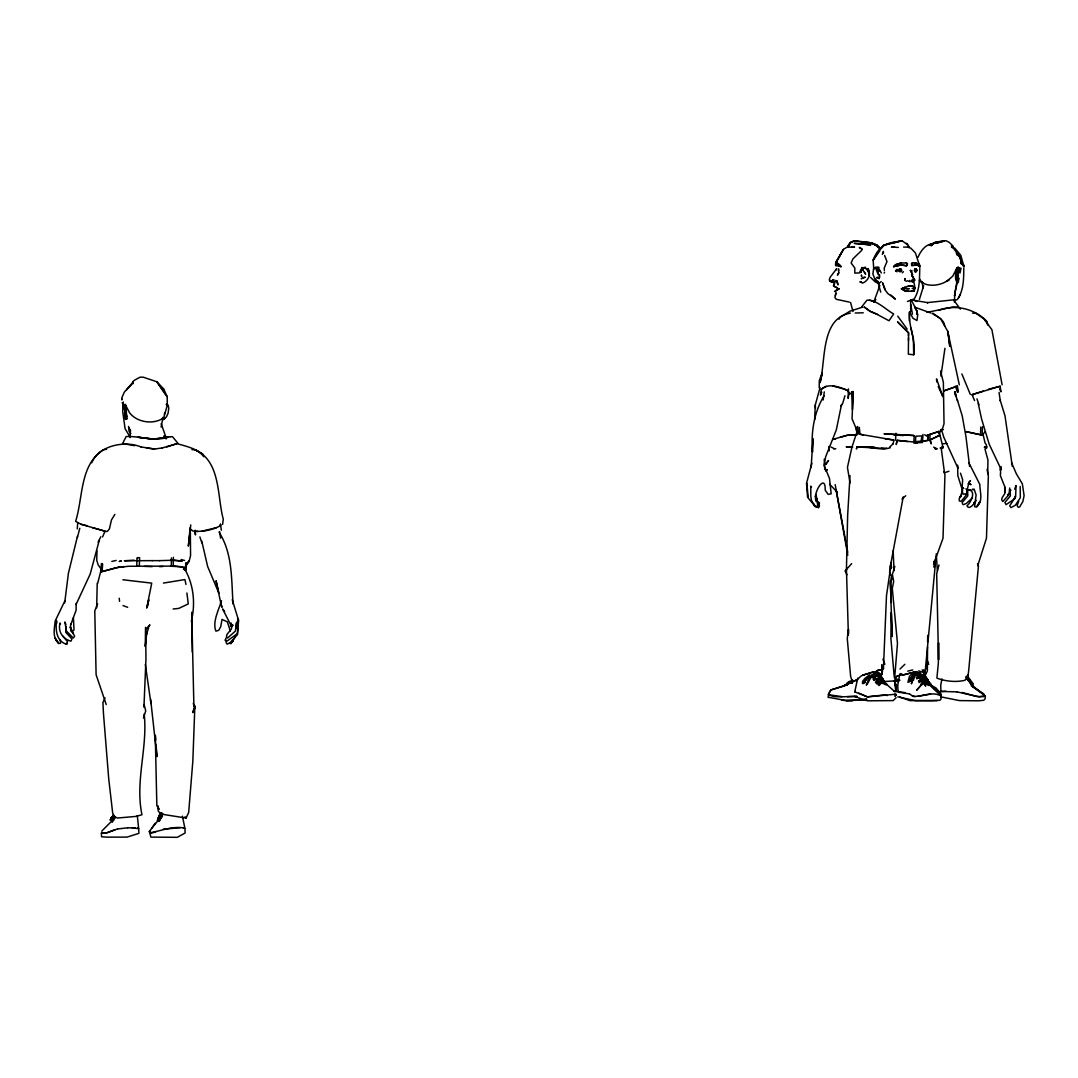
<?xml version="1.0" encoding="UTF-8"?>
<svg xmlns="http://www.w3.org/2000/svg" width="1078" height="1078" viewBox="0 0 1078 1078"><rect width="100%" height="100%" fill="white"/><g stroke="black" fill="none" stroke-linecap="round" stroke-linejoin="round"><path stroke-width="1.5" d="M65.825 626.305L65.798 632.422L71.943 638.984L70.932 641.194C62.713 638.89 57.66 631.519 60.031 622.99L60.381 624.175M911.018 328.184L913.403 338.762L913.699 354.783L908.35 354.19L908.552 332.832L897.678 321.999L908.552 332.832L908.471 335.622M829.184 447.949L829.157 450.873L828.861 446.481M848.494 633.756L848.521 629.471L847.268 638.459L850.609 676.202L852.038 680.959L853.911 681.404L852.038 680.959C857.145 683.102 859.274 674.841 864.394 674.882M76.174 603.505L76.093 610.269L70.852 624.458M171.321 565.317L171.402 557.973M197.867 531.508L195.293 531.265C203.89 531.791 212.811 529.756 220.451 525.741L220.464 524.258M819.213 387.864L819.293 380.777L822.096 373.028M927.552 647.016L927.376 670.947L925.773 674.437M927.606 642.03L927.686 635.387M883.394 253.236L883.421 251.43L882.289 254.408M987.744 474.333L987.933 459.983L984.955 448.987L986.855 447.882L986.639 446.683L984.308 447.262L986.505 446.939L986.397 444.837L985.076 442.991L983.271 435.364L966.063 431.631L983.271 435.364M173.248 565.613L173.383 557.245M908.485 340.446L908.538 337.737M920.14 675.219L920.167 673.265L915.262 671.81L903.162 674.949L900.278 674.141L903.162 674.949L915.262 671.81M96.993 550.858L96.737 560.21L98.138 564.845L102.006 570.289M919.763 268.126C919.426 278.555 920.086 289.928 914.104 298.983L907.433 301.476M856.242 430.648L856.336 427.292M136.785 565.654L137.014 558.35M929.815 440.619L930.004 434.609M963.799 268.126C963.665 278.811 963.813 290.373 957.399 299.509L954.407 300.493M980.576 433.599L980.791 427.077M96.656 607.79L97.222 583.279M125.493 409.936L125.466 414.855L125.237 413.467M139.318 566.098L139.601 557.73L137.216 557.69M236.311 624.175L235.759 628.851L236.917 621.966L236.203 623.515M848.453 388.956L848.103 398.388L849.127 393.066L847.968 390.775C840.153 387.015 828.564 382.703 821.328 389.225L820.493 395.114L821.786 392.19M1014.897 498.656L1014.977 496.352M890.28 570.006L890.468 565.02M956.415 272.896L956.429 279.162M143.94 707.262L145.948 659.022L145.638 627.342L145.22 646.423L146.756 633.136L146.002 635.589M814.658 419.719L815.278 404.951L820.088 387.528M928.037 440.417L928.252 435.458M982.166 434.178L982.489 426.753M220.424 525.768L220.491 524.285L221.34 530.187M957.062 271.952L956.819 278.838L959.231 267.883L957.56 269.406M838.671 271.858L838.657 268.745M70.649 624.256L70.622 628.973L73.102 633.77L70.191 626.965L74.625 636.357L73.304 638.041L66.445 631.061L64.882 621.966L65.906 624.499M850.003 475.708L847.645 515.527L846.432 570.006M100.928 571.434L101.386 563.727L102.14 563.511M895.535 440.215L895.953 433.275M811.114 467.475L813.014 438.719L812.489 452.086C810.993 432.44 813.769 412.712 824.131 395.653M77.279 528.894L77.697 522.776M922.997 434.421L922.431 442.506L914.144 442.829M862.467 683.614L862.575 681.444L864.92 678.412L869.542 674.841M102.154 570.693L102.653 564.131L101.898 564.373M927.808 438.49L927.942 436.725L924.668 434.798M898.863 679.881L894.632 678.21L897.475 643.458L892.288 588.453L893.689 581.473L892.368 574.385L894.834 566.408M125.587 409.195L124.63 413.224L124.994 418.183L125.506 419.369L126.652 419.248L126.544 415.677L126.625 418.682M913.699 442.788L914.225 436.361M915.411 441.603L915.869 436.186L921.892 435.943L921.084 441.32L916.502 441.495M985.319 696.038L985.049 699.002L983.702 700.269L978.622 700.808L959.407 700.592L940.932 696.86M912.204 288.405L914.44 288.81L914.238 290.939L906.059 291.303L901.464 288.85L908.579 285.859L912.392 285.845L914.952 287.866L914.238 290.858L911.166 291.397M967.492 678.089L967.694 679.396L967.141 678.574M880.295 675.731L882.114 674.397L882.586 669.182M961.037 268.206L959.999 273.084M874.271 673.615L869.919 675.866L863.303 682.428L863.707 681.862M130.061 437.601L130.492 430.122M190.132 528.018L188.34 546.142L190.766 524.892M236.271 625.402L235.287 631.196L227.498 638.041L226.461 636.936L226.919 634.47L231.406 629.013L231.743 624.539L232.835 625.2L230.463 624.378L222.62 608.962L224.628 611.455M913.713 354.729C916.03 339.974 908.323 326.486 909.509 311.96L913.012 318.293L916.96 320.557L917.836 314.116M185.847 570.451L186.656 562.986M909.374 321.042L909.495 311.973M938.601 659.52L938.588 642.757L938.345 663.064L936.903 678.129C945.352 681.35 956.105 682.495 964.985 680.258L967.99 676.526L968.799 669.344L978.447 566.017L977.53 563.659M64.693 602.885L68.413 573.267L77.481 536.224M924.695 676.647L925.167 674.478L923.725 669.883L924.695 676.647L935.165 566.017L933.683 561.463M882.114 674.397L881.871 664.749L881.993 669.573M954.394 301.988L954.798 293.512M927.862 682.024L925.059 676.809L925.234 677.671M940.919 376.155L944.948 348.288M838.576 270.672L838.536 269.931M823.12 400.019L824.293 391.866M891.304 562.608L886.493 595.635L883.408 669.02L883.246 665.719M123.364 404.237L123.714 408.912L125.398 409.64M101.628 567.783L97.64 583.454M896.883 440.659L896.249 444.513L897.219 440.619M824.131 465.548L825.64 456.802L836.299 429.974L841.554 404.385M922.081 677.186L921.42 675.785M222.594 524.38L223.294 519.219C216.961 496.406 221.098 461.519 195.051 449.728L191.897 449.647M903.216 496.891L890.212 567.136M899.78 674.208L897.745 685.258L898.068 692.116L909.441 693.909M928.63 682.63L927.659 681.202M161.121 427.077L162.94 417.455M958.086 272.936L957.79 274.486L960.026 268.665L958.261 267.101L956.563 268.624L957.924 267.304M941.943 678.924L940.73 685.258L940.919 691.537L945.824 691.2M934.06 567.136L936.256 556.032M967.209 491.312L966.562 494.546L963.759 498.238L961.037 501.364L959.299 500.947L959.204 498.696L961.266 495.489L960.08 497.254L962.627 490.45L962.277 487.162M934.37 566.92L935.259 562.608M193.905 706.521L191.763 613.881M836.043 292.246L834.924 297.582L836.326 299.307L849.289 302.096M191.305 621.332C195.697 603.505 193.676 584.101 184.23 568.187L182.519 566.92L175.35 566.098L128.592 566.26L116.599 567.58L101.009 571.879L118.998 567.203M957.722 281.547L956.712 282.49L954.515 295.898C955.351 288.473 958.14 282.018 958.315 274.823L958.315 282.449C954.178 282.53 955.364 271.252 957.102 267.721L952.777 276.089L947.01 281.25L949.354 279.404C941.822 285.387 928.684 287.839 920.612 281.574L919.803 279.121M122.218 399.507L121.908 397.539L124.266 392.257L132.917 382.245L132.702 383.97L132.675 381.922L134.427 380.238L140.073 377.192L143.266 377.192L156.876 381.787L167.211 396.771L167.292 405.261L163.708 417.765C153.804 425.001 136.919 422.576 129.522 412.685L125.115 404.237M854.76 691.833L857.751 678.129M930.853 684.853L930.651 683.371L928.751 682.387M1009.736 487.984L1009.008 494.506L1002.863 501.526C998.929 498.09 1006.515 494.735 1005.073 490.45L1005.019 492.417L1004.696 487.175L1005.302 488.024L1000.397 475.721L1000.802 466.612M874.972 447.383L856.916 446.939L856.458 448.987L856.902 447.262C868.019 445.174 879.217 451.17 890.159 447.842M1000.02 469.981L1000.761 466.787M893.096 443.934L893.891 440.215M811.896 463.176L806.519 483.267L807.557 497.133M923.603 679.881L923.806 679.073L924.654 679.719L919.521 675.165L915.748 674.882M927.754 681.727L927.606 680.218M822.002 374.726L820.008 382.703C825.964 361.197 820.291 318.226 850.367 313.132M125.668 414.909L123.552 404.398L124.886 405.921M835.383 295.574L835.868 293.647M938.965 564.993L936.674 573.846L938.534 659.696M971.13 682.886L970.739 683.789M884.553 272.222L884.149 273.084M917.944 257.373C920.72 250.918 925.786 243.507 933.777 243.884M1010.059 491.42L1009.412 493.778L1007.512 494.64M162.064 813.284L162.306 814.766M899.537 270.308C902.178 268.772 899.375 271.696 899.941 270.955M102.558 536.925L105.024 531.198L92.304 527.627M844.963 395.72L842.659 403.522L840.773 406.406M853.116 681.404L852.253 682.67L852.59 680.178M913.497 280.563L913.228 282.369L914.548 279.323L912.729 277.073L913.605 278.555M913.443 680.218L914.966 675.165L918.267 674.437M919.386 299.455L923.671 285.549M143.468 718.002L145.732 710.901L144.102 704.513M977.679 565.815L986.478 538.205L988.351 475.897L987.044 469.415M114.349 817.798L114.052 818.741L114.955 818.418M879.823 285.549L873.692 302.244M79.799 528.328L77.4 537.504M146.231 635.09L148.656 627.679M857.172 431.065L858.411 433.356L857.374 430.688L852.011 446.898L847.443 467.326L850.016 483.011M835.76 262.938L835.922 265.794L836.541 264.945L841.056 266.67C840.341 264.689 834.52 260.297 835.544 265.255L841.123 266.697L837.067 263.005M861.349 270.955L860.77 272.68L862.05 268.206L865.526 267.182M834.763 283.393L834.197 284.781M831.933 281.547L832.351 280.401M933.575 564.495L943.021 538.205L944.948 474.468L943.816 471.571M238.103 622.046L237.861 622.707L237.645 618.839L238.602 620.241L237.51 634.632L229.978 642.798L227.081 644.159L226.03 642.313M912.783 679.922L911.368 683.829L914.306 674.397L917.365 673.494M961.172 261.402L961.589 264.231L961.199 259.879L959.083 255.742L951.483 245.73L951.645 247.455L952.939 247.118L952.885 245.851L949.273 242.402L945.891 240.677L935.906 243.264L944.234 240.933L942.94 240.677L934.316 242.819L931.19 245.69L934.316 242.819L937.779 242.2L935.152 242.321L929.249 244.989L932.389 244.436M162.482 813.688L161.323 816.693L151.594 828.389M910.614 679.76L911.597 677.186M97.613 603.734L94.783 610.983L96.104 674.734L106.237 704.554M121.76 399.844L122.245 398.604M881.252 281.547L879.325 283.11L875.323 280.267L872.884 274.001L873.571 268.867L875.525 267.101L877.249 267.357L879.608 270.955M836.205 269.931L836.73 268.624L830.127 277.275L829.305 279.822L831.407 281.749L829.521 280.523L830.666 281.547L834.278 282.894L834.116 284.538M91.738 462.785C98.96 445.497 124.603 440.242 141.029 446.939M221.542 600.716C218.847 609.663 212.137 622.195 215.937 631.156L218.713 630.334L220.721 626.722L222.028 619.419L227.364 621.844L230.355 631.277M162.36 813.782L159.274 821.166L161.956 815.453M112.624 820.547L112.597 821.894M852.334 679.841L852.132 681.727M818.822 504.477L819.388 503.21M76.026 604.583L90.188 574.089L99.351 539.997M847.335 696.698L857.05 696.455C852.092 695.485 821.301 700.484 830.963 689.933L843.885 685.716L851.027 682.104M869.582 677.995L866.335 685.136L869.757 677.631L874.703 673.777M105.051 697.978L102.922 702.533L103.488 713.811L108.716 778.747L112.691 813.162L114.713 816.774L117.421 818.04L135.99 816.41L141.973 814.725C134.844 781.105 147.969 747.391 144.156 713.879M1014.654 498.198L1009.709 505.798L1010.975 507.644L1015.409 505.178L1020.34 497.672L1020.179 486.474M146.702 608.154L151.728 583.131L122.905 579.762M159.355 816.45L157.307 820.708L160.676 813.755M170.23 436.765L172.493 436.684L177.776 443.085M818.337 503.736L819.455 505.798L818.337 507.644L814.254 505.178L808.244 498.117L806.87 483.348L807.435 486.178L807.045 485.531M1018.697 501.162L1017.147 505.582L1018.211 507.266L1019.559 507.064L1022.887 501.486L1024.1 495.624L1022.362 483.928L1016.311 473.714L1011.528 462.637M98.085 542.274L100.806 536.736M160.218 813.001L157.967 818.862L161.04 813.324M65.017 600.567L55.194 620.982C54.547 628.258 52.054 636.95 58.279 642.879L55.261 638.365L58.616 643.579L60.53 643.216L60.274 639.928M161.336 813.863L158.062 818.539L159.813 816.275M122.528 443.691L126.166 436.523C140.288 435.984 154.275 441.71 168.37 437.21L153.534 439.137L137.62 437.21L153.049 439.231L170.297 436.644M958.504 297.905L960.417 294.307M234.991 637.26L231.002 643.701L229.331 643.256M838.576 272.977L837.431 275.146L839.034 272.64M114.767 816.531L111.896 821.908L113.662 819.549M164.301 414.195L165.163 412.604M836.366 262.224L843.427 249.382L849.329 245.73M819.455 505.798L818.337 507.644M885.483 683.951L879.85 674.397L876.791 673.494M111.842 818.377L113.311 815.79M867.251 684.193L870.539 678.129L876.198 673.575M836.245 261.779L843.427 249.382L836.043 262.021M839.021 319.209L840.22 317.121L850.043 311.138L862.669 307.122M114.888 514.368L111.465 519.946L109.417 528.894L107.396 531.36L104.93 531.521M225.962 638.122L225.275 640.507L227.135 641.033L237.335 633.648L238.4 619.783L232.215 599.691M110.859 820.142L111.411 817.636L113.392 815.305M828.591 694.326L830.963 689.933L844.047 686.08L847.699 684.314L848.076 682.67L847.254 683.29L852.294 683.169M976.142 500.34C975.186 502.685 968.974 510.932 966.993 505.798C971.736 501.742 976.897 489.223 966.979 489.83M874.029 302.096L875.74 299.455L873.921 301.921M113.284 814.928L110.697 819.684L111.56 819.024M125.061 414.046L124.994 418.183L124.873 415.273L126.059 414.693M1014.694 489.223L1016.015 485.531L1015.651 496.85L1013.01 500.003L1006.057 504.639L1004.912 502.469L1010.382 495.907L1010.126 489.789M160.811 813.513L159.045 816.113L160.784 813.661M160.945 813.984L159.072 816.733L161.821 812.947M184.944 828.497L185.093 833.011L177.304 837.323L150.866 837.107L149.424 831.502L155.178 823.255M847.753 247.078L850.084 243.722M921.596 684.934L923.401 683.29L927.242 683.048L926.474 682.347L927.026 683.789L927.403 682.886C924.452 678.992 920.221 685.621 920.706 684.314M879.85 250.716L873.18 260.243L873.759 269.473M881.764 247.994L883.664 245.272L890.051 243.466M183.462 569.117L189.243 560.951L190.577 555.372L190.307 527.977M847.631 246.256L850.38 242.402L854.194 240.677L871.293 242.819L876.832 244.949L879.837 248.196M938.722 433.774L942.63 428.33L944.032 423.694L943.358 382.218L940.515 370.98M111.735 817.879L110.064 820.088L111.182 818.202L111.33 818.984M850.38 242.402L847.631 247.158L854.558 247.118L851.836 247.105M889.835 569.696L891.802 567.122M111.344 818.781L113.716 815.669M911.907 270.511L911.948 271.292M113.581 815.642L110.913 818.66L113.5 815.332M146.864 628.676L149.882 624.876L147.942 627.288M864.92 681.363L867.628 677.995M851.674 563.632L845.071 570.976L846.958 574.79M982.961 434.313L985.022 431.82M914.966 268.948L914.265 270.308L914.966 271.656L916.327 271.656L916.987 270.308L916.327 268.948L914.966 268.948L914.966 271.656M839.115 288.769L834.52 291.478M912.5 672.955L909.414 676.485L907.905 682.347M915.37 269.648C914.791 272.518 917.203 269.46 915.721 269.527M110.913 818.66L113.662 815.547M821.342 389.252L826.179 386.247M186.373 564.144L189.243 560.951L186.467 564.36M911.503 263.787L912.311 262.924L916.354 263.005L919.48 264.622L919.938 266.67L916.745 264.945L911.907 265.794L911.489 263.76L912.298 262.938M905.965 281.345L907.555 280.806L910.048 281.708L909.697 280.401M899.672 269.931L900.615 269.648M126.611 389.71L131.489 384.63M902.326 272.801L903.391 271.696M968.974 482.284L970.456 480.775L968.852 482.486L966.454 493.778L962.991 494.223L961.94 489.911L962.667 479.791L960.511 473.175M826.247 470.601L827.23 469.617L825.748 471.059M896.114 697.682L893.177 700.592L867.467 700.808L854.504 696.496M957.992 270.672L959.056 268.624L957.048 277.437L958.719 278.838L958.288 282.072L958.005 278.38M900.009 669.02L904.846 664.304M925.692 679.032L926.029 677.954L924.129 677.388M889.552 447.181L893.002 443.893M972.45 497.793L966.387 503.453L963.368 504.679L962.438 503.911L962.263 502.469L967.801 495.907L967.572 489.789L969.028 490.409L965.875 488.873M101.844 831.003L113.392 819.469L113.742 820.304M862.104 267.425L859.274 272.963L854.76 273.084L854.841 268.045L851.108 262.992L852.994 258.814L861.861 250.204L861.699 248.964L859.314 247.455L862.157 249.072M902.003 499.141L905.736 495.745M855.42 691.254L854.76 691.86L867.359 696.86L896.074 694.205L894.956 696.334L896.397 695.014L894.686 694.111M894.807 678.129L897.031 676.202L894.632 678.21M918.874 676.607L917.378 678.291L916.287 677.671L917.917 675.785M853.574 680.501L848.844 683.708M868.504 678.129L877.222 673.454M897.071 269.325L896.249 270.106L897.475 269.85M849.424 394.427L851.97 392.5M149.424 831.502L150.462 830.72L149.438 831.529L149.734 832.849C160.568 831.044 171.51 826.152 183.125 827.796M895.899 691.2L895.858 685.136L894.511 680.973M874.878 673.696L873.463 674.06M909.199 682.024L911.341 680.501L913.901 674.922L915.963 673.777M857.549 679.881L856.646 680.501L856.107 679.719M863.491 683.573L865.472 682.266M818.31 504.639L819.509 503.089L815.588 499.518M852.388 681.094L844.047 686.08M816.289 501.526L817.394 499.357L815.251 496.203M843.885 685.716L852.038 680.878M874.527 674.019L875.215 673.615M924.466 680.501L924.803 679.558L922.094 678.534L918.51 681.08C919.723 682.01 924.479 679.571 923.9 678.089L919.763 674.68M898.109 681.525L895.697 681.04L894.161 676.202L890.9 638.459L891.183 612.547M162.131 815.669L160.258 816.733L160.501 818.337L159.49 818.458L160.582 817.959L160.703 818.781M160.838 817.555L162.495 816.612M877.155 267.843L879.028 267.506L877.829 267.142L881.373 272.963M915.613 672.915L913.053 674.262L909.037 680.959L909.765 680.824M159.975 818.903L158.021 819.886L157.887 821.369M162.495 814.267L161.498 814.766L162.549 814.685M895.805 270.632L897.57 269.769M850.865 242.604L854.517 240.933M835.477 290.858L839.088 288.81M162.32 814.025L161.35 815.372L162.589 815.089M203.823 456.762C197.773 448.502 186.359 446.44 177.061 443.637L162.266 447.963M177.061 443.637L166.78 446.912M896.936 676.283L902.111 674.262M999.656 388.996L1000.977 391.826L1000.155 386.247L972.046 394.656L974.552 400.571M983.23 391.112L971.979 394.669L973.245 394.993M216.597 527.627L201.923 531.198M115.09 829.683L106.358 832.971L101.467 833.146L101.992 832.283L101.494 833.132L106.372 832.984L117.502 828.955M872.425 301.382L875.336 300.358M944.153 390.775L957.372 386.22L957.682 392.379L957.062 386.099L944.18 390.815M835.652 438.773L832.782 439.433L847.012 435.323L857.05 434.663M952.09 247.414L952.939 247.118M948.95 471.248L944.49 472.743L941.31 448.987L943.196 447.882L943.263 446.764L940.178 448.003L942.846 446.939L939.073 431.267M1000.155 386.247L988.418 389.252M915.626 271.858L916.947 270.308L915.626 268.745M927.43 683.614C927.686 682.617 925.786 679.558 927.781 681.983L924.102 674.127M968.691 679.275L970.968 683.169L966.535 676.027M892.355 243.264L893.837 242.819M155.582 832.081L150.704 833.146M900.224 268.745L898.958 269.527L899.47 271.656L901.451 271.09L901.451 269.527L900.197 268.745L898.971 269.527L898.971 271.09L900.925 271.656L901.626 270.308L900.898 268.948M903.566 247.078L909.185 247.118L907.272 243.722L906.248 243.345L907.406 244.666L901.976 240.677L890.671 242.819M877.249 673.939L879.742 674.922M840.193 437.25L846.998 435.364L857.037 434.636M873.274 671.971L862.71 675.192L873.261 671.958L877.357 672.2L874.918 671.81M926.891 682.509L927.727 682.307M166.322 404.6L167.157 404.398L166.457 404.56M907.689 671.149L912.77 669.923M901.019 263.005L895.71 264.649L893.568 266.697L901.154 264.945L906.571 265.794L907.406 263.787L906.328 262.924L901.006 263.019L895.778 264.622L893.595 266.67L901.154 264.972L906.558 265.767L907.433 263.76L906.315 262.938M904.819 287.125L901.464 288.85L904.658 290.858L908.646 291.397M909.441 693.882L913.106 696.415C922.162 696.819 931.998 691.133 940.744 695.768L939.504 694.933M111.816 561.449L116.168 560.439M917.971 696.334L930.516 694.111M876.454 670.826L880.699 669.923L876.508 670.785L880.564 669.923L882.383 671.109M884.769 448.448L886.507 448.084M938.601 310.424C955.014 303.834 975.415 308.86 987.205 321.756L987.61 325.004M936.149 449.027L934.869 448.65L937.334 448.785M161.404 817.515L159.288 818.202L159.571 819.32M896.519 680.784L884.822 681.498M162.293 447.936L154.599 449.027L141.016 446.952M832.512 279.943L833.86 279.701M917.23 674.397L915.101 674.963L914.926 676.068M163.425 583.077L184.917 579.56L185.968 584.438M884.674 694.906L867.372 696.833L858.896 693.141M920.504 441.603L927.875 440.376L923.011 441.158M119.038 567.203L124.051 566.597M117.502 828.995L127.73 827.769M904.55 288.392L901.477 288.81L909.414 288.688M832.095 281.008L835.463 281.91L835.14 280.401M865.526 699.555L846.23 700.592L828.173 697.237M163.304 829.198L180.147 827.715M106.493 449.337L103.313 449.728C79.57 465.103 83.235 497.362 75.622 521.348L81.039 524.299L104.97 531.184M859.961 700.067L866.604 699.231M835.8 448.785L833.712 449.027M230.355 626.022L232.147 626.682M908.579 285.845L912.392 285.859L914.926 287.907L914.09 282.773M860.257 700.026L866.685 699.285M915.653 442.02L919.857 441.589M846.23 700.592L858.708 700.174M855.662 680.339L856.498 680.258M943.034 443.772L946.861 443.408M974.323 489.223L972.194 489.425L974.377 489.87L976.102 494.964L974.62 506.7L976.735 507.064L979.767 501.849L977.14 506.364C983.432 500.165 979.754 491.784 979.835 484.467L968.799 462.637M899.092 680.42L896.451 680.663L899.928 680.258L896.694 681.242L897.57 681.404L895.697 681.04M917.122 443.112L915.222 443.071M926.986 312.377L952.669 307.095L957.709 307.095M968.435 490.247L970.779 490.045M878.354 269.81L879.163 270.012M984.847 446.939L986.639 446.683M894.134 691.281L895.899 691.173L895.858 685.136L894.336 680.474C897.192 690.917 896.626 699.501 894.484 680.959M940.905 691.456L956.846 691.86M134.144 560.196L124.361 560.762L152.308 560.641M170.998 560.277L182.263 561.099L175.175 560.196L159.477 560.641M159.544 566.637L162.818 566.516M159.477 560.641L152.308 560.641M171.186 566.219L182.519 566.92L183.826 567.58L184.567 569.912M855.204 313.011L863.249 312.795M940.622 429.677L943.398 429.61M856.916 446.939L884.782 448.488M127.73 827.796L135.276 827.891M937.456 700.592L909.899 700.633L899.793 697.048M908.107 247.414L909.185 247.118M912.392 279.701C916.071 279.835 910.91 283.945 911.489 280.361M846.297 446.764L852.321 446.858M894.78 247.185L891.452 247.118L898.351 247.414M122.757 443.57L134.669 445.686M972.545 313.119L975.833 313.213L983.85 318.832L991.908 329.693L1002.109 384.833M144.614 566.381L152.2 566.637M846.5 446.939L852.738 447.127M852.536 700.808L842.039 700.269M101.413 833.213L101.548 836.784L107.099 837.148L127.056 837.107L138.873 833.375L138.698 828.739L131.92 827.715M881.346 448.246L884.068 448.408M874.231 447.343L865.513 446.683M914.44 288.85L913.093 288.486M876.252 672.712L879.405 672.955L882.774 679.194M907.743 441.562L896.909 440.336L914.899 442.142M900.548 435.364L893.905 434.757L903.216 435.579M154.599 449.027L146.473 447.963M70.649 631.021L73.439 630.738L74.018 629.714L73.412 617.802M863.222 434.879L860.001 434.259L893.702 440.04L885.092 438.773M173.127 608.989L178.719 608.437L188.259 603.923L186.912 592.994M905.116 692.682L897.934 691.537M914.333 262.816L919.453 264.649M841.878 696.617L829.979 694.906M956.846 691.833L979.242 696.86L984.726 695.795L983.608 694.906L984.726 695.795L983.81 696.631L976.506 696.469L962.102 692.48M914.979 696.631L912.028 695.566M856.188 241.162L869.501 243.035M906.099 288.405L908.377 288.729M195.509 531.36L192.868 530.942L190.254 529.015M869.326 300.129L874.797 301.193M913.026 300.129L927.969 302.716L927.269 302.622L953.585 299.832L960.363 309.13M897.785 696.86L915.411 700.592L932.268 700.633L939.908 700.269L941.067 699.002L940.811 695.836M833.078 386.086L844.815 389.212L847.901 390.802L849.127 393.066M833.873 448.408L831.084 447.141M81.039 524.258L87.062 525.741M936.351 448.408L933.629 447.141M181.037 559.536L184.54 560.439M897.192 271.696L895.548 271.171M1009.52 489.83L1011.002 490.247M884.405 694.717L887.207 695.593M951.605 247.158L954.771 248.115L960.767 255.257L964.015 266.67L963.584 264.649M907.636 247.145L910.789 248.115L915.411 252.912L919.911 266.697L918.389 265.255L911.489 265.201M871.091 243.466L876.832 245.272L880.942 248.641M183.112 827.769L184.904 828.376L182.425 816.167M968.165 483.726L971.076 484.669L969.162 483.24M837.431 287.866L833.334 285.845L838.617 288.85M930.732 312.984L914.508 307.082L916.893 311.299L916.933 314.453L916.879 311.286M871.172 243.264L876.63 245.272L879.729 248.385M123.04 605.593L127.676 607.305M918.739 670.826L923.55 672.672L922.256 669.842M161.875 419.207L163.573 419.369L166.497 416.795L168.087 413.265L168.747 408.292L168.262 405.382L166.511 403.617M847.052 684.934L847.092 683.088L849.06 681.768L852.375 683.048M916.933 671.971L920.194 673.292L924.897 680.676L939.693 694.488M962.344 487.741L963.543 488.24L961.495 487.296L957.83 475.721L957.668 466.99M923.361 283.11L919.305 280.267M914.05 300.25L916.866 301.449M927.498 681.444L928.63 681.943M883.232 681.444L884.364 681.943L882.262 682.104L879.176 685.46C876.306 684.773 880.672 682.334 881.265 681.323L884.539 681.687L884.216 682.805L883.057 682.266M876.832 245.272L871.293 242.819L862.4 242.2L871.293 242.819L874.986 244.976M232.835 625.2L231.474 624.539L232.147 626.143L231.042 623.003M967.774 679.477L968.084 680.501L967.613 678.897M962.587 265.201L964.015 266.67L963.867 265.794M928.562 683.29L930.274 684.193M879.419 284.04L875.147 281.789L870.552 277.396M877.802 314.763L889.027 320.759L893.662 313.954C885.415 309.426 877.047 299.98 866.995 300.169L861.942 306.57L862.481 307.217M878.664 283.379L876.454 281.25L875.673 278.474M195.051 449.728L202.745 453.946M226.245 641.154L225.342 639.726M957.358 386.261L957.736 391.961L955.27 386.22M877.627 672.915L879.958 674.262L881.13 676.93M137.634 828.052L138.671 828.659L137.283 815.561M971.224 685.716L983.944 694.003M932.214 313.509C937.375 316.689 944.139 319.277 944.719 326.27M930.22 684.57L935.421 687.724L940.568 693.383L935.421 687.724M919.453 673.615C923.078 673.696 932.295 688.478 926.945 681.363M919.291 673.858L924.547 678.129M919.372 673.777L925.086 677.712L928.576 682.145M972.585 686.686L983.5 694.488L970.86 684.341M932.834 313.213L940.663 318.832L947.926 331.674L949.772 346.348L947.926 331.674M919.345 674.06L925.005 678.129M970.375 683.331L972.599 685.379L970.779 682.805M876.212 245.69L880.12 248.843M933.588 688.101L936.027 690.19L926.218 680.178L929.223 683.465M894.956 691.874L882.033 680.178L879.459 675.663M912.244 276.13L913.457 277.814L911.57 274.243L912.85 277.275L912.5 276.534M125.681 411.001L123.391 407.066M890.927 295.022L895.4 299.145L887.773 293.486L884.728 289.376L882.559 282.773L885.334 289.874M968.367 679.841L970.025 682.67L969.445 681.862M921.65 282.113L920.316 280.806M877.276 268.624L875.605 268.045L878.247 274.647L878.071 269.891M829.71 484.332L837.336 492.269M129.198 435.499L125.088 428.721L122.744 411.702L122.986 404.641M864.462 272.438L865.621 274.162L863.074 270.228M922.054 674.841L927.619 683.169L927.269 682.428M968.61 677.712L973.488 684.193M921.784 675.044L925.301 679.275L922.404 675.825M897.731 316.164L907.164 329.086M923.725 683.317L925.8 686.08L924.398 684.314M967.168 676.836L970.24 681.444L968.839 678.817M126.234 418.304L126.665 418.843L126.139 418.062M965.538 676.984L973.434 686.699M130.829 433.572L129.05 431.348L128.552 426.389M185.025 816.733L186.036 818M879.81 275.186L879.284 274.486L879.069 278.757L879.823 276.628M879.783 675.165L883.583 680.218L879.581 674.72M860.028 281.547L862.535 283.11C868.262 281.048 871.563 273.879 867.83 268.624L869.178 271.575L867.75 268.584M924.318 677.995L927.498 682.266M968.138 677.712L971.925 683.573M923.913 674.397C925.126 672.874 934.343 694.448 927.673 680.218M919.224 677.321L922.701 682.104L917.755 674.599M811.505 487.121L810.791 486.138L810.818 496.608L811.599 500.744L815.022 506.242L813.594 503.992C813.944 506.269 816.841 508.937 817.744 505.582L816.113 494.506L816.167 500.947C812.206 493.454 825.735 472.016 825.196 490.207L828.227 494.425L831.178 493.778L829.534 478.592L824.387 466.127M968.017 678.129L970.914 682.266M165.675 438.436L163.896 435.97L165.729 438.611M911.328 300.007L917.108 311.205M193.245 703.543L195.118 707.491L192.692 712.585L194.862 705.807L192.841 761.068L188.677 812.421L186.117 818.04L164.543 814.645L159.746 812.92L158.237 810.912L157.631 805.697L159.018 809.43L156.849 805.535L155.272 735.479M924.695 676.364L927.215 679.922M962.075 264.312L960.956 262.089L961.522 263.692M970.321 394.427L961.859 373.945M166.43 438.759L161.188 423.641M856.74 429.879L852.065 418.857L853.129 391.462L852.469 409.627L851.593 391.651M926.191 679.76L924.911 677.348L926.474 680.824M62.928 636.141L67.51 641.693L66.418 644.199C56.002 641.033 55.571 629.444 56.501 620.524L56.851 623.03M883.151 679.922L885.321 684.193M925.005 678.695L926.595 681.862M956.294 253.236L957.372 255.405M889.485 572.256L891.371 576.07L891.641 579.762L891.681 577.134L890.415 583.494L892.085 636.613L891.425 613.611M925.059 676.809L926.716 680.178L925.153 676.93M219.05 532.168C232.794 553.715 231.312 579.573 233.064 603.99M1001.192 469.523L989.2 444.217L981.627 419.113L978.204 403.482M970.254 682.509L970.779 683.614M957.884 468.068L943.937 437.574L941.835 430.836M938.237 386.476L942.913 396.744L936.512 378.863L936.782 381.976M879.675 674.599L880.874 677.348M884.58 255.405L886.978 261.604L884.216 268.045L884.378 270.416M201.869 542.921L199.888 536.925M1000.195 400.194L1005.019 415.906L1012.309 466.37M129.117 427.818L130.249 430.674M954.785 391.745L957.52 400.989M882.922 659.13L884.863 664.304M929.937 440.282L931.284 443.893L930.368 440.242M928.737 664.304L926.81 659.13L927.12 669.02M960.646 259.987L959.083 255.742L961.172 260.081L961.589 264.231M122.232 402.512L123.525 406.258M976.991 398.833L978.945 404.843M940.717 694.286L940.946 695.014L940.717 694.205M184.23 568.187L184.554 569.871M124.563 406.406L124.172 405.139L125.291 414.329M957.291 399.709L962.236 415.906L965.969 436.752L969.594 466.37M954.529 392.001L955.89 396.556L955.297 391.92M883.408 680.541L883.825 681.983M877.573 280.94L880.753 292.165M868.652 272.801L869.447 275.672M850.529 302.46L853.008 311.475M125.978 406.783L125.776 406.042L126.328 411.809M921.73 281.52L923.253 287.853M201.721 540.9L207.65 566.502L218.955 593.318L216.058 580.732L221.286 605.472M947.724 331.296L959.339 384.833M847.807 555.183L836.124 490.153M970.348 681.363L970.577 682.468M194.646 530.915L195.495 534.904L195.199 530.187M835.167 484.601L847.753 552.286M999.063 392.419L1000.29 400.989M910.721 304.468L912.446 314.156M219.616 531.643L220.586 538.165M145.328 664.385L150.96 703.651M119.2 598.223L119.564 601.335M857.562 426.47L858.425 433.935M150.597 699.123L156.957 756.554L156.135 745.167M859.314 427.373L859.975 433.855M1004.925 489.911L1005.073 491.676M125.547 413.413L125.223 408.468M155.434 735.398L155.784 740.29M936.23 553.836L937.388 570.734M957.628 465.076L957.843 468.27M815.278 404.951L815.48 408.306M828.254 694.232L828.47 697.52M824.239 459.188L824.724 469.577M848.373 634.929L846.446 569.292M893.15 550.777L894.039 570.734M126.126 405.422L126.517 416.58L126.449 414.208M890.954 597.172L890.482 580.746L890.967 602.494M191.763 612.223L192.275 652.042M185.699 562.824L185.739 569.386M910.627 299.697L910.681 311.461M967.99 674.882L967.99 676.526M904.86 279.323L904.779 280.442L905.035 278.555L904.86 279.323M879.419 674.963L879.109 676.068L878.179 675.663L879.217 675.205L877.007 675.165L873.867 679.436L872.924 678.978L876.239 674.68L879.419 674.963M881.858 677.954L881.534 679.032L880.632 677.752L881.669 678.251L879.513 678.776L876.576 682.711L875.525 682.226L878.637 677.995L881.858 677.954M861.632 276.372L861.43 275.267L861.632 276.372M958.571 278.097L957.628 282.773L958.571 278.097M921.623 684.57L916.677 690.19L921.623 684.57M148.737 599.947L147.187 607.116L148.737 599.947M123.323 402.31L123.108 403.212L123.323 402.283M862.171 269.891L862.009 270.551L863.276 268.085L864.839 267.883L867.251 269.406L868.235 271.952L866.928 269.204L864.839 267.883L863.276 268.085L862.171 269.891M886.682 684.193L886.197 684.934L881.359 682.711L876.589 683.789L876.185 683.048L876.589 682.185L881.346 681.768L884.405 682.387L886.682 684.193M883.69 681.08L883.205 681.822L878.624 679.436L874.433 679.719L874.096 680.501L873.813 679.8L874.218 678.897L878.718 678.534L881.548 679.153L883.69 681.08M871.819 676.607L871.859 677.307L876.454 675.906L880.483 678.291L881.103 677.671L879.352 675.785L876.791 675.044L871.819 676.607M920.14 681.444L919.116 682.63L919.938 681.202L924.277 681.323L929.007 684.934L928.535 685.46L923.913 682.104L920.14 681.444M926.46 682.226L921.744 678.776L917.823 677.752L916.812 678.857L917.621 677.51L922.013 677.995L926.46 682.226M826.327 463.257L825.788 464.537L828.497 460.549L826.327 463.257M848.359 683.007L846.971 685.379L848.602 681.768L850.785 681L852.172 682.104L851.391 682.805L850.946 681.943L848.723 682.104L849.464 681.606L848.359 683.007M929.613 683.829L927.579 679.598L929.613 683.829M974.539 502.186L973.609 504.275L974.539 502.186M877.613 252.414L873.18 260.243C876.818 249.692 884.243 242.442 895.656 242.402L883.664 245.272L877.613 252.414M233.198 640.507L231.271 642.757L233.252 640.628M67.375 643.296L66.418 644.199L67.375 643.296M164.813 418.345L162.899 419.625L164.813 418.345M914.616 280.482L914.292 279.323L914.616 280.482M939.612 435.323L929.788 440.04L939.625 435.364M863.397 277.518L861.268 278.757L865.284 277.235L863.397 277.518M939.019 431.443L927.12 435.31L939.019 431.443M901.976 240.677L897.165 241.971L901.976 240.677M121.235 561.099L119.402 561.422L121.235 561.099M958.625 268.004L959.73 268.085L958.625 268.004M861.43 282.207L860.446 282.328L861.43 282.207M913.848 435.512L884.297 433.868L913.848 435.512M864.933 244.248L854.234 243.345L870.728 244.989L864.933 244.248M877.546 277.518L876.818 277.437L879.055 278.097L877.546 277.518M963.543 488.24L962.088 487.539L963.543 488.24M877.505 314.453L870.081 311.299L864.313 307.095L870.081 311.299L877.492 314.439M163.667 388.929L156.876 381.787L167.211 396.771L163.667 388.929M912.567 274.364L910.331 270.389L912.567 274.364M221.96 607.035L220.599 603.006L221.96 607.035M895.858 685.136L894.322 680.676L895.858 685.258M837.512 282.773L836.771 280.563L837.889 284.902L837.512 282.773"/></g></svg>
